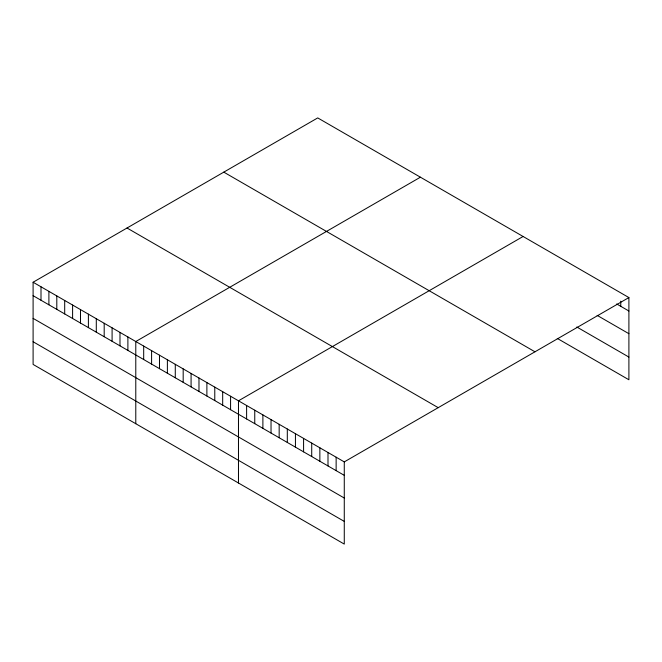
<?xml version="1.0" encoding="UTF-8"?>
<svg xmlns="http://www.w3.org/2000/svg" width="662" height="662" viewBox="0 0 662 662"><rect width="100%" height="100%" fill="white"/><g stroke="black" fill="none" stroke-linecap="round" stroke-linejoin="round"><path stroke-width="0.99" d="M33.1 282.235L344.273 461.894L344.273 544.09L33.1 364.431L33.1 282.235L317.727 117.91L628.9 297.569L628.9 379.765L557.28 338.414M420.411 177.201L135.784 341.526L135.784 423.721M523.104 236.483L238.477 400.808L238.477 483.003M344.273 461.894L628.9 297.569M616.694 303.966L628.9 311.016M597.157 315.377L628.9 333.698M576.817 327.003L628.9 357.075M223.797 172.137L534.97 351.795M127.03 228.009L438.203 407.668M33.1 295.682L344.273 475.341M33.1 318.372L344.273 498.031M33.1 341.749L344.273 521.399M620.766 301.144L620.766 306.316M336.139 457.194L336.139 470.641M327.996 452.494L327.996 465.94M319.862 447.793L319.862 461.24M311.719 443.101L311.719 456.548M303.585 438.401L303.585 451.848M295.442 433.701L295.442 447.148M287.308 429.001L287.308 442.448M279.165 424.301L279.165 437.748M271.031 419.609L271.031 433.047M262.888 414.909L262.888 428.355M254.754 410.208L254.754 423.655M246.612 405.508L246.612 418.955M230.575 396.248L230.575 409.695M222.68 391.689L222.68 405.136M214.778 387.129L214.778 400.576M206.883 382.57L206.883 396.017M198.981 378.01L198.981 391.457M191.078 373.451L191.078 386.898M183.184 368.883L183.184 382.33M175.281 364.323L175.281 377.77M167.387 359.764L167.387 373.211M159.484 355.204L159.484 368.651M151.59 350.645L151.59 364.092M143.687 346.085L143.687 359.532M127.89 336.966L127.89 350.413M119.987 332.407L119.987 345.845M112.093 327.839L112.093 341.286M104.191 323.279L104.191 336.726M96.296 318.72L96.296 332.167M88.394 314.16L88.394 327.607M80.491 309.601L80.491 323.048M72.597 305.041L72.597 318.488M64.694 300.482L64.694 313.929M56.8 295.922L56.8 309.369M48.897 291.354L48.897 304.801M41.003 286.795L41.003 300.242"/></g></svg>
